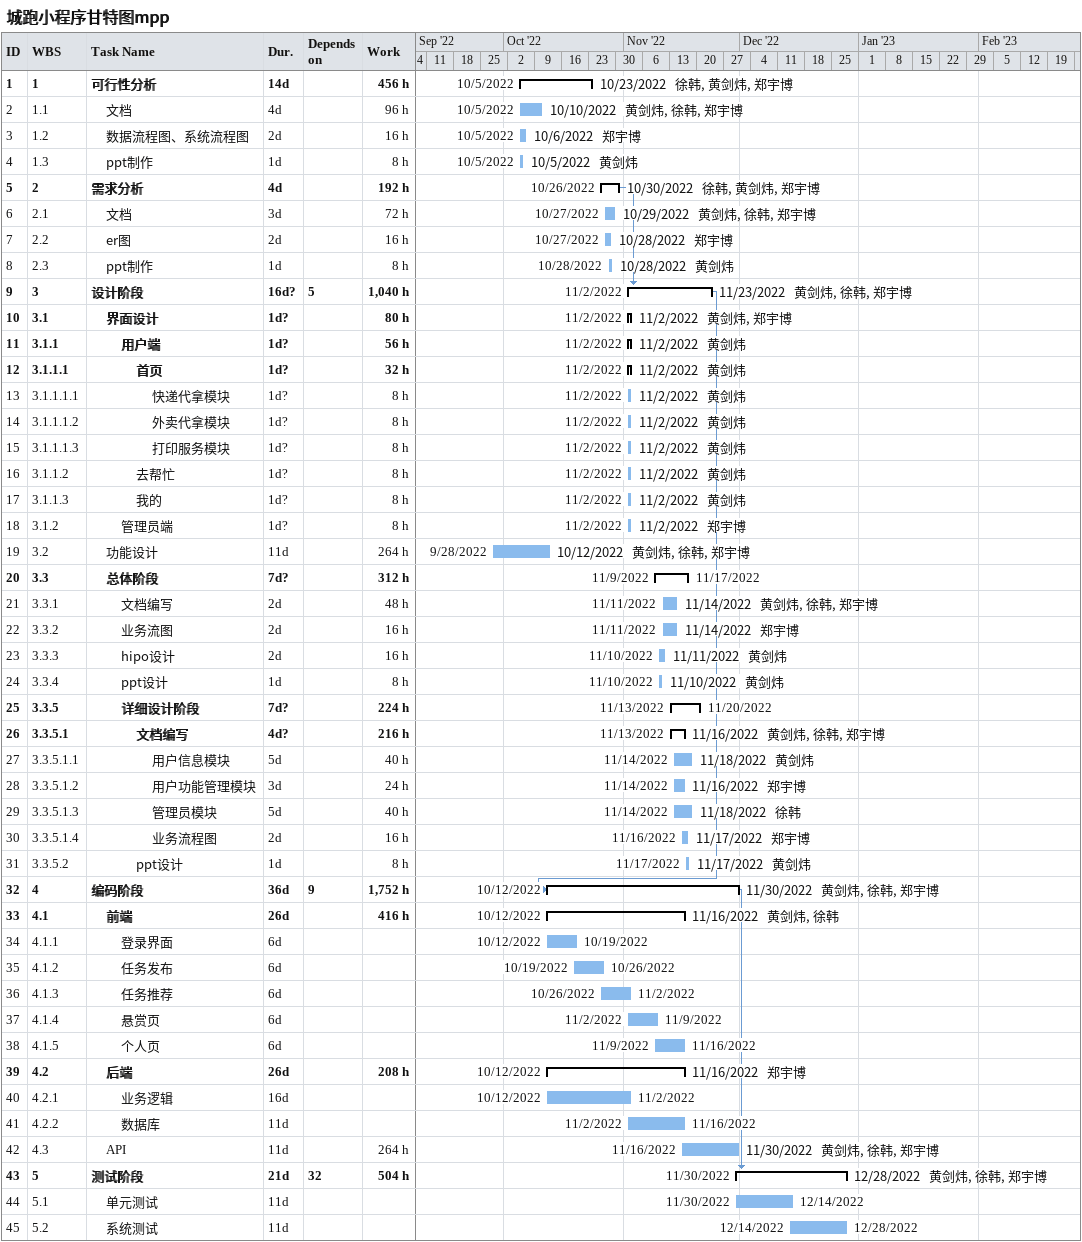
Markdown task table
城跑小程序甘特图mpp

| ID | WBS | Task | Duration | Start | Finish | Predecessors | Resources | Work (h) |
|---|---|---|---|---|---|---|---|---|
| 1 | 1 | **可行性分析** | 14d | 2022-10-05 | 2022-10-23 |  | 徐韩, 黄剑炜, 郑宇博 | 456 |
| 2 | 1.1 | 文档 | 4d | 2022-10-05 | 2022-10-10 |  | 黄剑炜, 徐韩, 郑宇博 | 96 |
| 3 | 1.2 | 数据流程图、系统流程图 | 2d | 2022-10-05 | 2022-10-06 |  | 郑宇博 | 16 |
| 4 | 1.3 | ppt制作 | 1d | 2022-10-05 | 2022-10-05 |  | 黄剑炜 | 8 |
| 5 | 2 | **需求分析** | 4d | 2022-10-26 | 2022-10-30 |  | 徐韩, 黄剑炜, 郑宇博 | 192 |
| 6 | 2.1 | 文档 | 3d | 2022-10-27 | 2022-10-29 |  | 黄剑炜, 徐韩, 郑宇博 | 72 |
| 7 | 2.2 | er图 | 2d | 2022-10-27 | 2022-10-28 |  | 郑宇博 | 16 |
| 8 | 2.3 | ppt制作 | 1d | 2022-10-28 | 2022-10-28 |  | 黄剑炜 | 8 |
| 9 | 3 | **设计阶段** | 16d? | 2022-11-02 | 2022-11-23 | 5 | 黄剑炜, 徐韩, 郑宇博 | 1040 |
| 10 | 3.1 | **界面设计** | 1d? | 2022-11-02 | 2022-11-02 |  | 黄剑炜, 郑宇博 | 80 |
| 11 | 3.1.1 | **用户端** | 1d? | 2022-11-02 | 2022-11-02 |  | 黄剑炜 | 56 |
| 12 | 3.1.1.1 | **首页** | 1d? | 2022-11-02 | 2022-11-02 |  | 黄剑炜 | 32 |
| 13 | 3.1.1.1.1 | 快递代拿模块 | 1d? | 2022-11-02 | 2022-11-02 |  | 黄剑炜 | 8 |
| 14 | 3.1.1.1.2 | 外卖代拿模块 | 1d? | 2022-11-02 | 2022-11-02 |  | 黄剑炜 | 8 |
| 15 | 3.1.1.1.3 | 打印服务模块 | 1d? | 2022-11-02 | 2022-11-02 |  | 黄剑炜 | 8 |
| 16 | 3.1.1.2 | 去帮忙 | 1d? | 2022-11-02 | 2022-11-02 |  | 黄剑炜 | 8 |
| 17 | 3.1.1.3 | 我的 | 1d? | 2022-11-02 | 2022-11-02 |  | 黄剑炜 | 8 |
| 18 | 3.1.2 | 管理员端 | 1d? | 2022-11-02 | 2022-11-02 |  | 郑宇博 | 8 |
| 19 | 3.2 | 功能设计 | 11d | 2022-09-28 | 2022-10-12 |  | 黄剑炜, 徐韩, 郑宇博 | 264 |
| 20 | 3.3 | **总体阶段** | 7d? | 2022-11-09 | 2022-11-17 |  |  | 312 |
| 21 | 3.3.1 | 文档编写 | 2d | 2022-11-11 | 2022-11-14 |  | 黄剑炜, 徐韩, 郑宇博 | 48 |
| 22 | 3.3.2 | 业务流图 | 2d | 2022-11-11 | 2022-11-14 |  | 郑宇博 | 16 |
| 23 | 3.3.3 | hipo设计 | 2d | 2022-11-10 | 2022-11-11 |  | 黄剑炜 | 16 |
| 24 | 3.3.4 | ppt设计 | 1d | 2022-11-10 | 2022-11-10 |  | 黄剑炜 | 8 |
| 25 | 3.3.5 | **详细设计阶段** | 7d? | 2022-11-13 | 2022-11-20 |  |  | 224 |
| 26 | 3.3.5.1 | **文档编写** | 4d? | 2022-11-13 | 2022-11-16 |  | 黄剑炜, 徐韩, 郑宇博 | 216 |
| 27 | 3.3.5.1.1 | 用户信息模块 | 5d | 2022-11-14 | 2022-11-18 |  | 黄剑炜 | 40 |
| 28 | 3.3.5.1.2 | 用户功能管理模块 | 3d | 2022-11-14 | 2022-11-16 |  | 郑宇博 | 24 |
| 29 | 3.3.5.1.3 | 管理员模块 | 5d | 2022-11-14 | 2022-11-18 |  | 徐韩 | 40 |
| 30 | 3.3.5.1.4 | 业务流程图 | 2d | 2022-11-16 | 2022-11-17 |  | 郑宇博 | 16 |
| 31 | 3.3.5.2 | ppt设计 | 1d | 2022-11-17 | 2022-11-17 |  | 黄剑炜 | 8 |
| 32 | 4 | **编码阶段** | 36d | 2022-10-12 | 2022-11-30 | 9 | 黄剑炜, 徐韩, 郑宇博 | 1752 |
| 33 | 4.1 | **前端** | 26d | 2022-10-12 | 2022-11-16 |  | 黄剑炜, 徐韩 | 416 |
| 34 | 4.1.1 | 登录界面 | 6d | 2022-10-12 | 2022-10-19 |  |  |  |
| 35 | 4.1.2 | 任务发布 | 6d | 2022-10-19 | 2022-10-26 |  |  |  |
| 36 | 4.1.3 | 任务推荐 | 6d | 2022-10-26 | 2022-11-02 |  |  |  |
| 37 | 4.1.4 | 悬赏页 | 6d | 2022-11-02 | 2022-11-09 |  |  |  |
| 38 | 4.1.5 | 个人页 | 6d | 2022-11-09 | 2022-11-16 |  |  |  |
| 39 | 4.2 | **后端** | 26d | 2022-10-12 | 2022-11-16 |  | 郑宇博 | 208 |
| 40 | 4.2.1 | 业务逻辑 | 16d | 2022-10-12 | 2022-11-02 |  |  |  |
| 41 | 4.2.2 | 数据库 | 11d | 2022-11-02 | 2022-11-16 |  |  |  |
| 42 | 4.3 | API | 11d | 2022-11-16 | 2022-11-30 |  | 黄剑炜, 徐韩, 郑宇博 | 264 |
| 43 | 5 | **测试阶段** | 21d | 2022-11-30 | 2022-12-28 | 32 | 黄剑炜, 徐韩, 郑宇博 | 504 |
| 44 | 5.1 | 单元测试 | 11d | 2022-11-30 | 2022-12-14 |  |  |  |
| 45 | 5.2 | 系统测试 | 11d | 2022-12-14 | 2022-12-28 |  |  |  |
